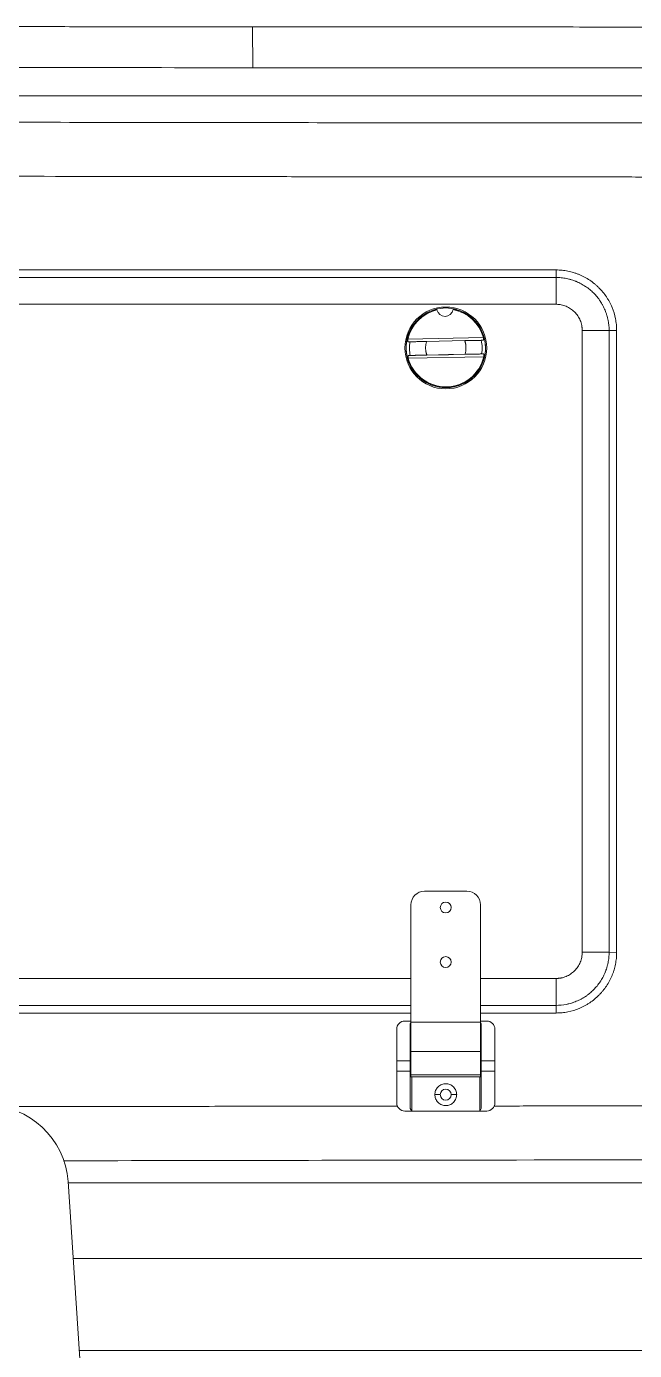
# Model space of a CAD drawing. Header units: millimetres. Extents: x 744 to 5705, y 930 to 4879.
# Drawn here: x 2177.1 to 2400, y 1896.1 to 2381.5 of the extents above; entities that cross this region are included whole.
import ezdxf

# ---------------------------------------------------------------- set-up
doc = ezdxf.new("R2010")
doc.units = ezdxf.units.MM
doc.header["$MEASUREMENT"] = 0

msp = doc.modelspace()

# ---------------------------------------------------------------- linework, layer by layer
at = {"color": 7, "linetype": 'Continuous', "lineweight": 15, "true_color": 0xffffff}
for p, q in [((2259.96, 2381.33), (2260.08, 2366.33)), ((2371.19, 2292.2), (2023.26, 2292.2)), ((2371.19, 2289.45), (2371.19, 2292.2)), ((2371.19, 2289.45), (2023.26, 2289.45)), ((2371.19, 2279.62), (2371.19, 2289.45)), ((2371.19, 2279.62), (2023.26, 2279.62)), ((2316.86, 2266.84), (2344.57, 2267.41)), ((2380.78, 2042.09), (2380.78, 2270.02)), ((2393.41, 2269.98), (2390.63, 2270.01)), ((2390.63, 2042.08), (2390.63, 2270.01)), ((2393.41, 2042.05), (2393.41, 2269.98)), ((2315.78, 2263.62), (2315.78, 2263.62)), ((2323.76, 2266), (2337.71, 2266.29)), ((2345.78, 2263.62), (2345.78, 2263.62)), ((2316.94, 2260.84), (2344.73, 2261.42)), ((2344.71, 2260.41), (2317, 2259.84)), ((2337.81, 2261.29), (2323.86, 2261)), ((2323.03, 2064.5), (2338.53, 2064.5)), ((2318.03, 2016.5), (2318.03, 2059.5)), ((2328.78, 2058.49), (2328.81, 2058.83)), ((2332.76, 2058.83), (2332.78, 2058.49)), ((2343.53, 2059.5), (2343.53, 2016.5)), ((2328.78, 2038.49), (2328.81, 2038.82)), ((2332.75, 2038.84), (2332.78, 2038.49)), ((2390.63, 2042.08), (2393.41, 2042.05)), ((2371.19, 2032.5), (2371.19, 2022.63)), ((2076.41, 2019.83), (2318.03, 2019.83)), ((2343.53, 2019.83), (2371.19, 2019.83)), ((2371.19, 2022.63), (2371.19, 2019.83)), ((2315.78, 2016.9), (2318.03, 2016.9)), ((2318.03, 2016.45), (2317.78, 2015.99)), ((2317.78, 2002.33), (2317.78, 2015.99)), ((2318.03, 2016.5), (2343.53, 2016.5)), ((2318.03, 2005.77), (2318.03, 2016.5)), ((2343.53, 2016.9), (2345.78, 2016.9)), ((2343.53, 2016.5), (2343.53, 2005.77)), ((2343.53, 2016.45), (2343.78, 2015.99)), ((2343.78, 2015.99), (2343.78, 2002.33)), ((2312.78, 2002.33), (2312.78, 2013.9)), ((2348.78, 2013.9), (2348.78, 2002.33)), ((2318.03, 1997.11), (2318.03, 2005.77)), ((2318.03, 2005.77), (2343.53, 2005.77)), ((2343.53, 2005.77), (2343.53, 1997.11)), ((2312.78, 2002.33), (2317.78, 2002.33)), ((2312.78, 1998.48), (2312.78, 2002.33)), ((2318.03, 2002.9), (2317.78, 2002.9)), ((2317.78, 1998.48), (2317.78, 2002.33)), ((2343.78, 2002.9), (2343.53, 2002.9)), ((2343.78, 2002.33), (2343.78, 1998.48)), ((2348.78, 2002.33), (2343.78, 2002.33)), ((2348.78, 2002.33), (2348.78, 1998.48)), ((2312.78, 1986.9), (2312.78, 1998.48)), ((2312.78, 1998.48), (2317.78, 1998.48)), ((2317.78, 1984.81), (2317.78, 1998.48)), ((2317.78, 1997.9), (2318.03, 1997.9)), ((2318.03, 1996.4), (2318.03, 1997.11)), ((2318.03, 1997.11), (2343.53, 1997.11)), ((2318.03, 1996.4), (2343.53, 1996.4)), ((2318.28, 1996.4), (2318.28, 1983.9)), ((2343.28, 1983.9), (2343.28, 1996.4)), ((2343.53, 1997.9), (2343.78, 1997.9)), ((2343.53, 1997.11), (2343.53, 1996.4)), ((2343.78, 1998.48), (2343.78, 1984.81)), ((2348.78, 1998.48), (2343.78, 1998.48)), ((2348.78, 1998.48), (2348.78, 1986.9)), ((2328.78, 1989.9), (2326.78, 1989.9)), ((2334.78, 1989.9), (2332.78, 1989.9)), ((2318.28, 1983.9), (2315.78, 1983.9)), ((2317.78, 1984.81), (2318.28, 1983.9)), ((2343.28, 1983.9), (2318.28, 1983.9)), ((2343.78, 1984.81), (2343.28, 1983.9)), ((2345.78, 1983.9), (2343.28, 1983.9)), ((2212.28, 1659.36), (2192.33, 1958.03)), ((2192.36, 1957.53), (2828.88, 1957.53))]:
    msp.add_line(p, q, dxfattribs=at)
at = {"color": 8, "linetype": 'Continuous', "lineweight": 15, "true_color": 0x808080}
for p, q in [((2076.41, 2032.5), (2318.03, 2032.5)), ((2343.53, 2032.5), (2371.19, 2032.5)), ((2076.41, 2022.63), (2318.03, 2022.63)), ((2343.53, 2022.63), (2371.19, 2022.63)), ((2926.41, 1929.89), (2194.21, 1929.89)), ((2196.46, 1896.11), (2560.89, 1896.11))]:
    msp.add_line(p, q, dxfattribs=at)
at = {"color": 7, "linetype": 'Continuous', "lineweight": 15, "true_color": 0xffffff}
for points in [[(2390.63, 2270.01), (2390.18, 2270.01), (2389.44, 2270.01), (2388.44, 2270.02), (2387.21, 2270.02), (2385.78, 2270.02), (2384.2, 2270.02), (2382.52, 2270.02), (2380.78, 2270.02)], [(2380.78, 2042.09), (2382.52, 2042.09), (2384.2, 2042.09), (2385.78, 2042.09), (2387.21, 2042.09), (2388.44, 2042.08), (2389.44, 2042.08), (2390.18, 2042.08), (2390.63, 2042.08)]]:
    msp.add_lwpolyline(points, dxfattribs=at)
for centre, radius in [((2330.78, 2263.62), 15), ((2330.78, 2058.5), 2), ((2330.78, 2038.5), 2)]:
    msp.add_circle(centre, radius, dxfattribs=at)
for centre, radius, start, end in [((2330.78, 2263.62), 14.56, 103.0161, 79.3619), ((2330.78, 2263.62), 14.56, 105.7914, 74.2086), ((2330.78, 2263.63), 14.29, 103.0787, 167.0162), ((2330.78, 2263.62), 14.65, 74.2604, 105.7396), ((2330.48, 2278.18), 3, 192.1646, 350.2134), ((2330.78, 2263.63), 14.29, 15.3618, 79.2993), ((2330.78, 2263.62), 15, 180.0001, 359.9999), ((2330.78, 2263.64), 13.32, 170.3691, 192.0089), ((2330.78, 2263.64), 13.32, 350.3691, 12.0089), ((2330.78, 2263.63), 14.29, 195.3618, 347.0162), ((2323.03, 2059.5), 5, 90, 180), ((2338.53, 2059.5), 5, 0, 90), ((2330.78, 2058.5), 2, 0.0001, 179.9999), ((2330.78, 2038.5), 2, 0.0001, 179.9999), ((2315.78, 2013.9), 3, 90, 180), ((2345.78, 2013.9), 3, 0, 90), ((2330.78, 1989.9), 2, 0, 180), ((2330.78, 1989.9), 2, 180, 360), ((2162.39, 1956.03), 30, 3.8226, 176.1774), ((2315.78, 1986.9), 3, 180, 270), ((2345.78, 1986.9), 3, 270, 0)]:
    msp.add_arc(centre, radius, start, end, dxfattribs=at)
for points in [[(2259.96, 2381.33), (2208.84, 2381.37), (2157.73, 2381.41), (2106.61, 2381.45)], [(2109.98, 2381.45), (2160.93, 2381.41), (2211.89, 2381.37), (2262.84, 2381.33)], [(2413.3, 2381.24), (2362.19, 2381.27), (2311.07, 2381.3), (2259.96, 2381.33)], [(2262.84, 2381.33), (2313.8, 2381.3), (2364.75, 2381.27), (2415.71, 2381.24)], [(2260.08, 2366.33), (2208.98, 2366.37), (2157.89, 2366.41), (2106.81, 2366.45)], [(2413.38, 2366.24), (2362.27, 2366.27), (2311.17, 2366.3), (2260.08, 2366.33)], [(2326.81, 2277.72), (2326.81, 2277.69), (2326.82, 2277.66), (2326.82, 2277.63)], [(2327.55, 2277.55), (2327.53, 2277.64), (2327.52, 2277.72), (2327.51, 2277.81)], [(2333.47, 2277.93), (2333.46, 2277.84), (2333.45, 2277.76), (2333.44, 2277.67)], [(2334.75, 2277.63), (2334.75, 2277.66), (2334.75, 2277.69), (2334.76, 2277.72)], [(2317.65, 2265.86), (2317.38, 2265.86), (2317.11, 2265.85), (2316.84, 2265.84)], [(2344.62, 2266.42), (2344.35, 2266.41), (2344.08, 2266.41), (2343.81, 2266.41)], [(2316.94, 2260.84), (2317.22, 2260.85), (2317.49, 2260.86), (2317.76, 2260.86)], [(2343.91, 2261.41), (2344.19, 2261.41), (2344.46, 2261.41), (2344.73, 2261.42)]]:
    msp.add_open_spline(points, degree=3, dxfattribs=at)
for points, knots in [([(3180.05, 2356.04), (3145.17, 2356.04), (3077.34, 2356.04), (2978.5, 2356.04), (2885.49, 2356.04), (2798.29, 2356.04), (2716.92, 2356.04), (2641.36, 2356.04), (2571.63, 2356.04), (2507.72, 2356.04), (2449.62, 2356.04), (2397.35, 2356.04), (2350.9, 2356.04), (2310.27, 2356.04), (2275.46, 2356.04), (2246.47, 2356.04), (2223.3, 2356.04), (2177.26, 2356.04), (2106.41, 2356.04), (2008.82, 2356.04), (1925.47, 2356.04), (1856.35, 2356.04), (1810.62, 2356.04), (1774.03, 2356.04), (1750.88, 2356.04), (1733.83, 2356.04), (1724.68, 2356.04), (1718.11, 2356.04), (1712.3, 2356.04), (1703.15, 2356.04), (1694.01, 2356.04), (1686.58, 2356.04), (1683.15, 2356.04), (1680.86, 2356.04), (1674.58, 2356.04), (1666.58, 2356.02), (1657.44, 2355.98), (1650.26, 2355.93), (1643.41, 2355.88), (1629.71, 2355.76), (1609.5, 2355.5), (1573, 2354.8), (1536.53, 2353.75), (1500.1, 2352.3), (1474.31, 2351.07), (1450.06, 2349.74), (1419.77, 2347.86), (1381.94, 2345.1), (1344.17, 2341.72), (1313.99, 2338.62), (1283.83, 2335.23), (1246.16, 2330.43), (1212.36, 2325.36), (1189.88, 2321.64), (1174.93, 2319.06), (1156.29, 2315.66), (1134.02, 2311.27), (1111.84, 2306.56), (1089.77, 2301.51), (1067.8, 2296.09), (1045.95, 2290.29), (1023.98, 2284.01), (1002.38, 2277.35), (983.66, 2271.14), (962.55, 2263.71), (942.33, 2256.04), (918.66, 2246.26), (898.12, 2237.11), (876.61, 2226.73), (856.35, 2216.18), (836.2, 2204.84), (822.14, 2196.32), (812.51, 2190.22), (807.71, 2187.13), (802.4, 2183.63), (796.79, 2179.87), (790.93, 2175.86), (785.4, 2171.98), (781.61, 2169.27), (779.66, 2167.86), (778.97, 2167.37)], [0, 0, 0, 0, 0.042888, 0.083391, 0.121508, 0.157241, 0.190589, 0.221551, 0.250128, 0.276319, 0.300126, 0.321547, 0.340583, 0.357234, 0.3715, 0.383381, 0.392876, 0.399987, 0.439984, 0.479981, 0.519979, 0.542479, 0.56498, 0.576232, 0.587484, 0.593461, 0.597212, 0.598736, 0.601549, 0.604362, 0.609988, 0.6128, 0.613503, 0.614206, 0.615613, 0.621237, 0.624049, 0.62686, 0.630073, 0.632482, 0.643723, 0.65496, 0.677425, 0.688653, 0.69988, 0.709235, 0.71859, 0.737302, 0.756022, 0.765388, 0.774758, 0.793519, 0.812315, 0.817015, 0.821711, 0.831094, 0.840465, 0.849824, 0.859174, 0.868517, 0.877855, 0.887191, 0.896845, 0.905872, 0.911653, 0.924597, 0.932687, 0.94342, 0.952481, 0.962311, 0.971732, 0.981147, 0.982693, 0.985856, 0.988235, 0.990567, 0.99423, 0.997024, 0.998948, 1, 1, 1, 1]), ([(922.61, 2247.75), (924.23, 2248.46), (931.64, 2251.73), (944.97, 2256.98), (962.39, 2263.62), (979.82, 2269.82), (993.5, 2274.41), (1003.52, 2277.64), (1009.75, 2279.61), (1016.18, 2281.59), (1022.76, 2283.57), (1028.95, 2285.4), (1034.5, 2287), (1039.41, 2288.4), (1044.16, 2289.73), (1048.75, 2290.99), (1053.93, 2292.39), (1060.04, 2294.02), (1067.43, 2295.94), (1075.67, 2298.02), (1084.62, 2300.22), (1093.73, 2302.39), (1101.99, 2304.3), (1109.17, 2305.91), (1115.41, 2307.29), (1121.38, 2308.57), (1127.59, 2309.89), (1134.07, 2311.23), (1143.17, 2313.07), (1154.35, 2315.25), (1167.87, 2317.78), (1181.27, 2320.17), (1195.1, 2322.52), (1210.27, 2324.98), (1226.93, 2327.53), (1244.71, 2330.09), (1262.48, 2332.49), (1280.2, 2334.73), (1298.07, 2336.84), (1316.17, 2338.84), (1332.18, 2340.49), (1345.64, 2341.79), (1356.51, 2342.8), (1367.27, 2343.75), (1378.34, 2344.69), (1389.9, 2345.62), (1402.7, 2346.6), (1416.73, 2347.6), (1431.51, 2348.59), (1445.83, 2349.47), (1459.06, 2350.23), (1471.67, 2350.91), (1483.89, 2351.52), (1495.86, 2352.08), (1507.22, 2352.57), (1518.31, 2353.02), (1529.74, 2353.44), (1541.97, 2353.86), (1554.77, 2354.25), (1568.02, 2354.62), (1581.01, 2354.93), (1593.52, 2355.19), (1605.23, 2355.41), (1616.81, 2355.59), (1627.29, 2355.72), (1637.28, 2355.83), (1646.59, 2355.91), (1656.1, 2355.97), (1665.42, 2356.01), (1674.56, 2356.04), (1685.29, 2356.05), (1697.82, 2356.04), (1711.53, 2356.04), (1725.71, 2356.04), (1739.66, 2356.04), (1754.02, 2356.04), (1768.07, 2356.04), (1789.46, 2356.04), (1817.92, 2356.04), (1853.46, 2356.04), (1888.56, 2356.04), (1924.12, 2356.04), (1967.58, 2356.04), (2019.59, 2356.04), (2065.78, 2356.04), (2098.37, 2356.04), (2116.51, 2356.04), (2134.09, 2356.04), (2151.55, 2356.04), (2172.17, 2356.04), (2196.15, 2356.04), (2216.58, 2356.04), (2230.73, 2356.04), (2238.22, 2356.04), (2245.8, 2356.04), (2253.46, 2356.04), (2261.02, 2356.04), (2278.14, 2356.04), (2304.96, 2356.04), (2335.66, 2356.04), (2360.59, 2356.04), (2379.63, 2356.04), (2398.76, 2356.04), (2416.92, 2356.04), (2436.14, 2356.04), (2456.83, 2356.04), (2480.46, 2356.04), (2500.36, 2356.04), (2516.15, 2356.04), (2527.49, 2356.04), (2539.07, 2356.04), (2550.89, 2356.04), (2562.47, 2356.04), (2573.11, 2356.04), (2588.18, 2356.04), (2608.37, 2356.04), (2636.05, 2356.04), (2666.17, 2356.04), (2698.82, 2356.04), (2732.66, 2356.04), (2767.7, 2356.04), (2799.08, 2356.04), (2826.58, 2356.04), (2843.77, 2356.04), (2855.1, 2356.04), (2860.42, 2356.04), (2865.78, 2356.04), (2871.01, 2356.04), (2875.75, 2356.04), (2880, 2356.04), (2890.92, 2356.04), (2909.19, 2356.04), (2936.56, 2356.04), (2966.44, 2356.04), (2998.94, 2356.04), (3032.71, 2356.04), (3067.75, 2356.04), (3104.06, 2356.04), (3141.63, 2356.04), (3167.1, 2356.04), (3180.05, 2356.04)], [0, 0, 0, 0, 0.002359, 0.010774, 0.019073, 0.027178, 0.035383, 0.038282, 0.041182, 0.044085, 0.047239, 0.050327, 0.052667, 0.05493, 0.057116, 0.059226, 0.06126, 0.064255, 0.067638, 0.071408, 0.075565, 0.079881, 0.083867, 0.086837, 0.089666, 0.092353, 0.094958, 0.098104, 0.101144, 0.1073, 0.113234, 0.119417, 0.125386, 0.131864, 0.139813, 0.14776, 0.155706, 0.163595, 0.171442, 0.179569, 0.187731, 0.192774, 0.197488, 0.202182, 0.207087, 0.212203, 0.217531, 0.224082, 0.230816, 0.237138, 0.243063, 0.248354, 0.253839, 0.259245, 0.264198, 0.268881, 0.273918, 0.279311, 0.285058, 0.290848, 0.296826, 0.302224, 0.307384, 0.312307, 0.317524, 0.321224, 0.325508, 0.329827, 0.333778, 0.337824, 0.34189, 0.347954, 0.354359, 0.359995, 0.366684, 0.372772, 0.378955, 0.385231, 0.40102, 0.416512, 0.432142, 0.447343, 0.463442, 0.489496, 0.515977, 0.524388, 0.532501, 0.539909, 0.547588, 0.555536, 0.567119, 0.579231, 0.582491, 0.585787, 0.58912, 0.592488, 0.595894, 0.599088, 0.615081, 0.631276, 0.639597, 0.647971, 0.656397, 0.664832, 0.671936, 0.681748, 0.692141, 0.703113, 0.707993, 0.712979, 0.718072, 0.723272, 0.728577, 0.733353, 0.737309, 0.748456, 0.759993, 0.77383, 0.78819, 0.803073, 0.81848, 0.83441, 0.844483, 0.854754, 0.857088, 0.859431, 0.861784, 0.864147, 0.866332, 0.86804, 0.869759, 0.880741, 0.892138, 0.905873, 0.920166, 0.935017, 0.950426, 0.966392, 0.982917, 1, 1, 1, 1]), ([(3180.05, 2356.04), (3095.02, 2356.04), (2924.97, 2356.04), (2669.88, 2356.04), (2459.74, 2356.04), (2294.55, 2356.04), (2174.3, 2356.04), (2054.05, 2356.04), (1933.82, 2356.04), (1834.98, 2356.06), (1757.52, 2356.03), (1713.35, 2356.1), (1687.88, 2356.02), (1681.09, 2355.99)], [0, 0, 0, 0, 0.170154, 0.340307, 0.510461, 0.59068, 0.670893, 0.75111, 0.831324, 0.911539, 0.948973, 0.986407, 1, 1, 1, 1]), ([(1519.76, 2346.17), (1521.86, 2346.24), (1526.05, 2346.36), (1532.35, 2346.53), (1538.68, 2346.7), (1545.02, 2346.85), (1551.38, 2347), (1557.77, 2347.14), (1564.17, 2347.27), (1570.6, 2347.39), (1577.05, 2347.5), (1583.52, 2347.6), (1590.01, 2347.69), (1596.52, 2347.77), (1603.05, 2347.85), (1609.61, 2347.91), (1616.18, 2347.97), (1626.19, 2348.04), (1639.75, 2348.1), (1656.94, 2348.12), (1677.12, 2348.07), (1700.25, 2347.93), (1723.1, 2347.79), (1742.96, 2347.69), (1759.87, 2347.6), (1777.02, 2347.52), (1794.4, 2347.43), (1812.01, 2347.35), (1840.73, 2347.23), (1881.21, 2347.07), (1932.7, 2346.9), (1984.95, 2346.74), (2054.15, 2346.57), (2140.98, 2346.39), (2244.77, 2346.23), (2348.61, 2346.12), (2452.5, 2346.04), (2590.98, 2345.96), (2764.16, 2345.91), (2934.18, 2345.89), (3072.85, 2345.89), (3142.19, 2345.88), (3180.05, 2345.88)], [0, 0, 0, 0, 0.0037846, 0.0075816, 0.0113909, 0.0152127, 0.0190469, 0.0228935, 0.0267526, 0.0306242, 0.0345084, 0.0384052, 0.0423146, 0.0462367, 0.0501714, 0.0541187, 0.0580787, 0.0620513, 0.0722132, 0.0825648, 0.0931105, 0.1086811, 0.1243545, 0.1343984, 0.1445829, 0.1549088, 0.1653767, 0.1759872, 0.1867397, 0.2172687, 0.2491173, 0.2797752, 0.3116811, 0.3741542, 0.4366696, 0.4992194, 0.5617899, 0.6243823, 0.7494353, 0.8747058, 0.9315936, 1, 1, 1, 1]), ([(1519.76, 2346.17), (1554.51, 2347.22), (1589.25, 2347.81), (1628.31, 2348.05), (1632.65, 2348.07), (1641.33, 2348.1), (1645.66, 2348.11), (1658.69, 2348.11), (1667.37, 2348.09), (1684.7, 2348.02), (1693.36, 2347.97), (1706.33, 2347.9), (1710.65, 2347.87), (1719.29, 2347.82), (1723.61, 2347.79), (1797.06, 2347.39), (1866.2, 2347.11), (2004.48, 2346.67), (2073.63, 2346.52), (2211.92, 2346.27), (2281.07, 2346.19), (2419.37, 2346.06), (2488.52, 2346.01), (2626.83, 2345.95), (2695.98, 2345.93), (2903.44, 2345.89), (3041.74, 2345.88), (3180.05, 2345.88)], [0, 0, 0, 0, 103.769533, 103.769533, 116.740725, 116.740725, 129.711916, 129.711916, 155.6543, 155.6543, 181.596683, 181.596683, 194.567875, 194.567875, 207.539066, 207.539066, 415.078132, 415.078132, 622.617198, 622.617198, 830.156265, 830.156265, 1037.695331, 1037.695331, 1245.234397, 1245.234397, 1660.312529, 1660.312529, 1660.312529, 1660.312529]), ([(2393.41, 2269.98), (2393.41, 2270.72), (2393.37, 2271.45), (2393.23, 2272.9), (2393.12, 2273.62), (2392.69, 2275.78), (2392.27, 2277.16), (2391.43, 2279.17), (2391.12, 2279.82), (2390.61, 2280.79), (2390.43, 2281.11), (2390.05, 2281.73), (2389.86, 2282.04), (2388.85, 2283.55), (2387.93, 2284.67), (2386.64, 2285.95), (2386.38, 2286.2), (2385.84, 2286.69), (2385.56, 2286.93), (2384.71, 2287.63), (2384.13, 2288.06), (2382.32, 2289.27), (2381.05, 2289.95), (2379.36, 2290.65), (2379.01, 2290.78), (2378.33, 2291.03), (2377.98, 2291.14), (2376.94, 2291.46), (2376.24, 2291.63), (2374.82, 2291.91), (2374.1, 2292.02), (2372.66, 2292.16), (2371.92, 2292.2), (2371.19, 2292.2)], [0, 0, 0, 0, 0.0625, 0.0625, 0.125, 0.125, 0.25, 0.25, 0.3125, 0.3125, 0.34375, 0.34375, 0.375, 0.375, 0.5, 0.5, 0.53125, 0.53125, 0.5625, 0.5625, 0.625, 0.625, 0.75, 0.75, 0.78125, 0.78125, 0.8125, 0.8125, 0.875, 0.875, 0.9375, 0.9375, 1, 1, 1, 1]), ([(2390.63, 2270.01), (2390.63, 2271.28), (2390.5, 2272.56), (2390.23, 2273.95), (2390.2, 2274.1), (2390.13, 2274.41), (2390.09, 2274.57), (2389.98, 2275.03), (2389.89, 2275.33), (2389.75, 2275.79), (2389.71, 2275.94), (2389.61, 2276.25), (2389.55, 2276.4), (2389.39, 2276.85), (2389.28, 2277.15), (2388.91, 2278.03), (2388.64, 2278.61), (2388.27, 2279.31), (2388.19, 2279.45), (2388.03, 2279.72), (2387.96, 2279.86), (2387.71, 2280.26), (2387.55, 2280.53), (2387.28, 2280.93), (2387.19, 2281.06), (2387.01, 2281.32), (2386.91, 2281.45), (2386.63, 2281.83), (2386.43, 2282.09), (2385.82, 2282.84), (2385.39, 2283.31), (2384.72, 2283.98), (2384.49, 2284.2), (2384.02, 2284.62), (2383.78, 2284.83), (2383.29, 2285.23), (2383.04, 2285.43), (2382.53, 2285.81), (2382.27, 2285.99), (2381.87, 2286.26), (2381.74, 2286.34), (2381.47, 2286.51), (2381.33, 2286.6), (2380.92, 2286.85), (2380.64, 2287), (2379.8, 2287.46), (2379.22, 2287.73), (2378.57, 2288), (2378.49, 2288.03), (2378.35, 2288.09), (2378.27, 2288.12), (2378.05, 2288.2), (2377.9, 2288.26), (2377.46, 2288.42), (2377.16, 2288.52), (2376.7, 2288.66), (2376.55, 2288.7), (2376.24, 2288.78), (2376.09, 2288.83), (2375.62, 2288.94), (2375.31, 2289.01), (2374.68, 2289.14), (2374.37, 2289.19), (2373.74, 2289.29), (2373.42, 2289.33), (2372.47, 2289.42), (2371.83, 2289.45), (2371.19, 2289.45)], [0, 0, 0, 0, 0.125, 0.125, 0.140625, 0.140625, 0.15625, 0.15625, 0.1875, 0.1875, 0.203125, 0.203125, 0.21875, 0.21875, 0.25, 0.25, 0.3125, 0.3125, 0.328125, 0.328125, 0.34375, 0.34375, 0.375, 0.375, 0.390625, 0.390625, 0.40625, 0.40625, 0.4375, 0.4375, 0.5, 0.5, 0.53125, 0.53125, 0.5625, 0.5625, 0.59375, 0.59375, 0.625, 0.625, 0.640625, 0.640625, 0.65625, 0.65625, 0.6875, 0.6875, 0.75, 0.75, 0.757813, 0.757813, 0.765625, 0.765625, 0.78125, 0.78125, 0.8125, 0.8125, 0.828125, 0.828125, 0.84375, 0.84375, 0.875, 0.875, 0.90625, 0.90625, 0.9375, 0.9375, 1, 1, 1, 1]), ([(2380.78, 2270.02), (2380.78, 2270.13), (2380.78, 2270.34), (2380.77, 2270.65), (2380.74, 2270.96), (2380.7, 2271.27), (2380.66, 2271.58), (2380.57, 2272.1), (2380.39, 2272.81), (2380.07, 2273.7), (2379.67, 2274.55), (2379.02, 2275.63), (2378.02, 2276.85), (2376.8, 2277.85), (2375.73, 2278.49), (2374.88, 2278.9), (2373.99, 2279.22), (2373.17, 2279.42), (2372.45, 2279.54), (2371.82, 2279.61), (2371.4, 2279.61), (2371.19, 2279.62)], [0, 0, 0, 0, 0.0208665, 0.0416839, 0.0624742, 0.0832596, 0.1040624, 0.1249047, 0.1875032, 0.2501134, 0.3123738, 0.3746731, 0.4998014, 0.6242891, 0.6868059, 0.7493681, 0.8118649, 0.8744067, 0.9162698, 0.958074, 1, 1, 1, 1]), ([(2317.65, 2265.86), (2317.72, 2265.87), (2317.81, 2265.87), (2318.06, 2265.87), (2318.22, 2265.88), (2318.58, 2265.89), (2318.79, 2265.89), (2319.14, 2265.9), (2319.26, 2265.9), (2319.52, 2265.91), (2319.66, 2265.91), (2320.08, 2265.92), (2320.37, 2265.93), (2320.99, 2265.94), (2321.32, 2265.95), (2322, 2265.96), (2322.34, 2265.97), (2323.04, 2265.98), (2323.4, 2265.99), (2323.76, 2266)], [0, 0, 0, 0, 0.125, 0.125, 0.25, 0.25, 0.375, 0.375, 0.4375, 0.4375, 0.5, 0.5, 0.625, 0.625, 0.75, 0.75, 0.875, 0.875, 1, 1, 1, 1]), ([(2323.86, 2261), (2323.84, 2261.08), (2323.78, 2261.23), (2323.7, 2261.46), (2323.64, 2261.69), (2323.58, 2261.93), (2323.52, 2262.16), (2323.48, 2262.39), (2323.43, 2262.71), (2323.39, 2263.07), (2323.37, 2263.49), (2323.38, 2263.92), (2323.41, 2264.4), (2323.48, 2264.94), (2323.6, 2265.48), (2323.71, 2265.82), (2323.76, 2266)], [0, 0, 0, 0, 0.047605, 0.095211, 0.142816, 0.190423, 0.238031, 0.28564, 0.325506, 0.428198, 0.500757, 0.571884, 0.678912, 0.785943, 0.892974, 1, 1, 1, 1]), ([(2337.71, 2266.29), (2338.06, 2266.29), (2338.42, 2266.3), (2339.12, 2266.32), (2339.47, 2266.32), (2340.15, 2266.34), (2340.47, 2266.34), (2341.09, 2266.36), (2341.39, 2266.36), (2341.95, 2266.37), (2342.2, 2266.38), (2342.55, 2266.38), (2342.66, 2266.39), (2342.87, 2266.39), (2342.97, 2266.39), (2343.25, 2266.4), (2343.4, 2266.4), (2343.65, 2266.4), (2343.75, 2266.41), (2343.81, 2266.41)], [0, 0, 0, 0, 0.125, 0.125, 0.25, 0.25, 0.375, 0.375, 0.5, 0.5, 0.625, 0.625, 0.6875, 0.6875, 0.75, 0.75, 0.875, 0.875, 1, 1, 1, 1]), ([(2337.71, 2266.29), (2337.73, 2266.21), (2337.79, 2266.06), (2337.86, 2265.83), (2337.93, 2265.6), (2337.99, 2265.36), (2338.05, 2265.12), (2338.09, 2264.9), (2338.14, 2264.58), (2338.18, 2264.21), (2338.19, 2263.8), (2338.19, 2263.37), (2338.16, 2262.89), (2338.09, 2262.34), (2337.97, 2261.81), (2337.86, 2261.46), (2337.81, 2261.29)], [0, 0, 0, 0, 0.047605, 0.095211, 0.142816, 0.190423, 0.238031, 0.28564, 0.325506, 0.428198, 0.500757, 0.571884, 0.678912, 0.785943, 0.892974, 1, 1, 1, 1]), ([(2317.76, 2260.86), (2317.82, 2260.87), (2317.92, 2260.87), (2318.16, 2260.87), (2318.32, 2260.88), (2318.69, 2260.89), (2318.9, 2260.89), (2319.25, 2260.9), (2319.37, 2260.9), (2319.63, 2260.91), (2319.76, 2260.91), (2320.18, 2260.92), (2320.47, 2260.93), (2321.1, 2260.94), (2321.43, 2260.95), (2322.1, 2260.96), (2322.44, 2260.97), (2323.15, 2260.98), (2323.5, 2260.99), (2323.86, 2261)], [0, 0, 0, 0, 0.125, 0.125, 0.25, 0.25, 0.375, 0.375, 0.4375, 0.4375, 0.5, 0.5, 0.625, 0.625, 0.75, 0.75, 0.875, 0.875, 1, 1, 1, 1]), ([(2328.34, 2261.08), (2328.34, 2261.08), (2328.39, 2261.08), (2328.63, 2261.09), (2328.82, 2261.09), (2329.31, 2261.1), (2329.61, 2261.11), (2330.22, 2261.12), (2330.54, 2261.13), (2331.13, 2261.14), (2331.45, 2261.15), (2332.06, 2261.16), (2332.36, 2261.17), (2332.85, 2261.18), (2333.04, 2261.18), (2333.28, 2261.18), (2333.34, 2261.19), (2333.34, 2261.19)], [0, 0, 0, 0, 0.125, 0.125, 0.25, 0.25, 0.375, 0.375, 0.5, 0.5, 0.625, 0.625, 0.75, 0.75, 0.875, 0.875, 1, 1, 1, 1]), ([(2333.34, 2261.19), (2333.34, 2261.18), (2333.28, 2261.18), (2333.04, 2261.18), (2332.85, 2261.17), (2332.36, 2261.16), (2332.06, 2261.15), (2331.45, 2261.14), (2331.13, 2261.14), (2330.54, 2261.12), (2330.22, 2261.12), (2329.61, 2261.1), (2329.31, 2261.1), (2328.82, 2261.09), (2328.63, 2261.09), (2328.39, 2261.08), (2328.34, 2261.08), (2328.34, 2261.08)], [0, 0, 0, 0, 0.125, 0.125, 0.25, 0.25, 0.375, 0.375, 0.5, 0.5, 0.625, 0.625, 0.75, 0.75, 0.875, 0.875, 1, 1, 1, 1]), ([(2343.91, 2261.41), (2343.85, 2261.41), (2343.76, 2261.4), (2343.51, 2261.4), (2343.35, 2261.4), (2342.99, 2261.39), (2342.78, 2261.39), (2342.43, 2261.38), (2342.3, 2261.38), (2342.05, 2261.37), (2341.91, 2261.37), (2341.49, 2261.36), (2341.2, 2261.36), (2340.58, 2261.35), (2340.25, 2261.34), (2339.57, 2261.32), (2339.23, 2261.32), (2338.53, 2261.3), (2338.17, 2261.3), (2337.81, 2261.29)], [0, 0, 0, 0, 0.125, 0.125, 0.25, 0.25, 0.375, 0.375, 0.4375, 0.4375, 0.5, 0.5, 0.625, 0.625, 0.75, 0.75, 0.875, 0.875, 1, 1, 1, 1]), ([(2371.19, 2032.5), (2371.29, 2032.5), (2371.5, 2032.5), (2371.82, 2032.51), (2372.13, 2032.54), (2372.44, 2032.58), (2372.75, 2032.62), (2373.27, 2032.71), (2373.98, 2032.89), (2374.87, 2033.21), (2375.72, 2033.61), (2376.8, 2034.26), (2378.02, 2035.26), (2379.02, 2036.48), (2379.66, 2037.55), (2380.07, 2038.4), (2380.38, 2039.29), (2380.59, 2040.11), (2380.71, 2040.83), (2380.77, 2041.46), (2380.78, 2041.88), (2380.78, 2042.09)], [0, 0, 0, 0, 0.020867, 0.041684, 0.062474, 0.08326, 0.104062, 0.124905, 0.187503, 0.250113, 0.312374, 0.374673, 0.499801, 0.624289, 0.686806, 0.749368, 0.811865, 0.874407, 0.91627, 0.958074, 1, 1, 1, 1]), ([(2371.19, 2022.63), (2372.46, 2022.63), (2373.75, 2022.76), (2375.13, 2023.04), (2375.29, 2023.07), (2375.59, 2023.14), (2375.75, 2023.17), (2376.21, 2023.29), (2376.51, 2023.37), (2376.97, 2023.51), (2377.13, 2023.56), (2377.43, 2023.66), (2377.58, 2023.71), (2378.03, 2023.87), (2378.33, 2023.99), (2379.21, 2024.35), (2379.79, 2024.63), (2380.49, 2025), (2380.63, 2025.08), (2380.9, 2025.23), (2381.04, 2025.31), (2381.44, 2025.55), (2381.71, 2025.72), (2382.11, 2025.99), (2382.24, 2026.08), (2382.5, 2026.26), (2382.63, 2026.35), (2383.01, 2026.64), (2383.27, 2026.84), (2384.02, 2027.45), (2384.49, 2027.88), (2385.16, 2028.54), (2385.38, 2028.78), (2385.8, 2029.25), (2386.01, 2029.49), (2386.41, 2029.97), (2386.61, 2030.23), (2386.99, 2030.73), (2387.17, 2030.99), (2387.44, 2031.39), (2387.52, 2031.53), (2387.7, 2031.8), (2387.78, 2031.93), (2388.03, 2032.34), (2388.18, 2032.62), (2388.64, 2033.47), (2388.91, 2034.05), (2389.18, 2034.7), (2389.21, 2034.77), (2389.27, 2034.92), (2389.3, 2034.99), (2389.38, 2035.21), (2389.44, 2035.36), (2389.6, 2035.81), (2389.7, 2036.1), (2389.84, 2036.57), (2389.88, 2036.72), (2389.97, 2037.02), (2390.01, 2037.18), (2390.12, 2037.64), (2390.19, 2037.96), (2390.32, 2038.58), (2390.37, 2038.9), (2390.47, 2039.53), (2390.51, 2039.85), (2390.6, 2040.8), (2390.63, 2041.44), (2390.63, 2042.08)], [0, 0, 0, 0, 0.125, 0.125, 0.140625, 0.140625, 0.15625, 0.15625, 0.1875, 0.1875, 0.203125, 0.203125, 0.21875, 0.21875, 0.25, 0.25, 0.3125, 0.3125, 0.328125, 0.328125, 0.34375, 0.34375, 0.375, 0.375, 0.390625, 0.390625, 0.40625, 0.40625, 0.4375, 0.4375, 0.5, 0.5, 0.53125, 0.53125, 0.5625, 0.5625, 0.59375, 0.59375, 0.625, 0.625, 0.640625, 0.640625, 0.65625, 0.65625, 0.6875, 0.6875, 0.75, 0.75, 0.757812, 0.757812, 0.765625, 0.765625, 0.78125, 0.78125, 0.8125, 0.8125, 0.828125, 0.828125, 0.84375, 0.84375, 0.875, 0.875, 0.90625, 0.90625, 0.9375, 0.9375, 1, 1, 1, 1]), ([(2371.19, 2019.83), (2371.92, 2019.83), (2372.65, 2019.87), (2374.11, 2020.01), (2374.83, 2020.12), (2376.98, 2020.55), (2378.37, 2020.97), (2380.37, 2021.81), (2381.03, 2022.12), (2382, 2022.63), (2382.32, 2022.81), (2382.94, 2023.19), (2383.25, 2023.39), (2384.76, 2024.4), (2385.88, 2025.31), (2387.16, 2026.6), (2387.41, 2026.86), (2387.9, 2027.4), (2388.14, 2027.68), (2388.84, 2028.53), (2389.27, 2029.11), (2390.47, 2030.92), (2391.16, 2032.19), (2391.86, 2033.88), (2391.99, 2034.23), (2392.23, 2034.91), (2392.35, 2035.26), (2392.66, 2036.3), (2392.84, 2037), (2393.12, 2038.42), (2393.23, 2039.14), (2393.37, 2040.58), (2393.41, 2041.32), (2393.41, 2042.05)], [0, 0, 0, 0, 0.0625, 0.0625, 0.125, 0.125, 0.25, 0.25, 0.3125, 0.3125, 0.34375, 0.34375, 0.375, 0.375, 0.5, 0.5, 0.53125, 0.53125, 0.5625, 0.5625, 0.625, 0.625, 0.75, 0.75, 0.78125, 0.78125, 0.8125, 0.8125, 0.875, 0.875, 0.9375, 0.9375, 1, 1, 1, 1]), ([(2312.78, 2002.65), (2312.78, 2002.65), (2312.78, 2002.65), (2312.78, 2002.64), (2312.78, 2002.61), (2312.78, 2002.57), (2312.78, 2002.5), (2312.78, 2002.4), (2312.78, 2002.25), (2312.78, 2002.05), (2312.78, 2001.83), (2312.78, 2001.58), (2312.78, 2001.25), (2312.78, 2000.9), (2312.78, 2000.62), (2312.78, 2000.22), (2312.78, 1999.68), (2312.78, 1999.07), (2312.78, 1998.72), (2312.78, 1998.52), (2312.78, 1998.43), (2312.78, 1998.34), (2312.78, 1998.28), (2312.78, 1998.22), (2312.78, 1998.18), (2312.78, 1998.16), (2312.78, 1998.16), (2312.78, 1998.15)], [0, 0, 0, 0, 0.020045, 0.04009, 0.060135, 0.090147, 0.120151, 0.152893, 0.185272, 0.250232, 0.282974, 0.315353, 0.380313, 0.440352, 0.470242, 0.500384, 0.609632, 0.698342, 0.787057, 0.813676, 0.840295, 0.866914, 0.893533, 0.92015, 0.946768, 0.973384, 1, 1, 1, 1]), ([(2348.78, 1998.15), (2348.78, 1998.15), (2348.78, 1998.16), (2348.78, 1998.17), (2348.78, 1998.2), (2348.78, 1998.24), (2348.78, 1998.31), (2348.78, 1998.4), (2348.78, 1998.56), (2348.78, 1998.75), (2348.78, 1998.98), (2348.78, 1999.23), (2348.78, 1999.56), (2348.78, 1999.91), (2348.78, 2000.19), (2348.78, 2000.59), (2348.78, 2001.13), (2348.78, 2001.73), (2348.78, 2002.09), (2348.78, 2002.28), (2348.78, 2002.38), (2348.78, 2002.46), (2348.78, 2002.53), (2348.78, 2002.59), (2348.78, 2002.62), (2348.78, 2002.65), (2348.78, 2002.65), (2348.78, 2002.65)], [0, 0, 0, 0, 0.020045, 0.04009, 0.060135, 0.090147, 0.120151, 0.152893, 0.185272, 0.250232, 0.282974, 0.315353, 0.380313, 0.440352, 0.470242, 0.500384, 0.609632, 0.698342, 0.787057, 0.813676, 0.840295, 0.866914, 0.893533, 0.92015, 0.946768, 0.973384, 1, 1, 1, 1]), ([(2334.78, 1989.9), (2334.78, 1990.38), (2334.7, 1990.88), (2334.31, 1991.87), (2334, 1992.34), (2333.22, 1993.12), (2332.75, 1993.43), (2331.76, 1993.82), (2331.26, 1993.9), (2330.31, 1993.9), (2329.8, 1993.82), (2328.82, 1993.43), (2328.35, 1993.12), (2327.57, 1992.34), (2327.26, 1991.87), (2326.87, 1990.88), (2326.78, 1990.38), (2326.78, 1989.9)], [0, 0, 0, 0, 0.125, 0.125, 0.25, 0.25, 0.375, 0.375, 0.5, 0.5, 0.625, 0.625, 0.75, 0.75, 0.875, 0.875, 1, 1, 1, 1]), ([(2326.78, 1989.9), (2326.78, 1989.43), (2326.87, 1988.92), (2327.26, 1987.94), (2327.57, 1987.47), (2328.35, 1986.68), (2328.82, 1986.38), (2329.8, 1985.99), (2330.31, 1985.9), (2331.26, 1985.9), (2331.76, 1985.99), (2332.75, 1986.38), (2333.22, 1986.68), (2334, 1987.47), (2334.31, 1987.94), (2334.7, 1988.92), (2334.78, 1989.43), (2334.78, 1989.9)], [0, 0, 0, 0, 0.125, 0.125, 0.25, 0.25, 0.375, 0.375, 0.5, 0.5, 0.625, 0.625, 0.75, 0.75, 0.875, 0.875, 1, 1, 1, 1])]:
    msp.add_open_spline(points, degree=3, knots=knots, dxfattribs=at)
at = {"color": 8, "linetype": 'Continuous', "lineweight": 15, "true_color": 0x808080}
for points, knots in [([(2824.22, 2326.1), (2820.53, 2326.1), (2806.95, 2326.1), (2791.46, 2326.1), (2777.76, 2326.11), (2772.08, 2326.11), (2765.97, 2326.11), (2748.66, 2326.11), (2720.47, 2326.12), (2682.19, 2326.13), (2643.33, 2326.14), (2603.99, 2326.16), (2564.26, 2326.17), (2525.86, 2326.19), (2488.8, 2326.21), (2453.08, 2326.24), (2426.02, 2326.25), (2407.23, 2326.27), (2396.32, 2326.28), (2385.56, 2326.29), (2374.94, 2326.3), (2364.46, 2326.3), (2353.39, 2326.31), (2341.27, 2326.33), (2323.24, 2326.34), (2300.19, 2326.37), (2272.75, 2326.4), (2232.56, 2326.45), (2179.18, 2326.53), (2111.3, 2326.64), (2043.27, 2326.79), (1975.16, 2326.96), (1906.98, 2327.17), (1849.92, 2327.39), (1804.44, 2327.58), (1771.89, 2327.73), (1749.39, 2327.85), (1736.64, 2327.92), (1733.35, 2327.93), (1730.21, 2327.95), (1727.43, 2327.97), (1724.83, 2327.98), (1722.13, 2328), (1718.49, 2328.02), (1713.75, 2328.04), (1707.82, 2328.08), (1701.67, 2328.12), (1695.16, 2328.16), (1688.82, 2328.19), (1682.56, 2328.22), (1677.65, 2328.25), (1673.72, 2328.26), (1670.56, 2328.27), (1667.34, 2328.28), (1664.2, 2328.29), (1650.56, 2328.32), (1625.95, 2328.27), (1590.57, 2327.93), (1555.22, 2327.34), (1531.89, 2326.7), (1520.36, 2326.38)], [0, 0, 0, 0, 0.00849, 0.031246, 0.035634, 0.039997, 0.044332, 0.049683, 0.079831, 0.109187, 0.137749, 0.169244, 0.199715, 0.229162, 0.257585, 0.284984, 0.31136, 0.319839, 0.328206, 0.336462, 0.344607, 0.35264, 0.360562, 0.370078, 0.380527, 0.40206, 0.423107, 0.443667, 0.494515, 0.545934, 0.599835, 0.651045, 0.702651, 0.756708, 0.782336, 0.807296, 0.831589, 0.834115, 0.836634, 0.839145, 0.841334, 0.843049, 0.845116, 0.847538, 0.851444, 0.856019, 0.861177, 0.8656, 0.870984, 0.875782, 0.879993, 0.882289, 0.884809, 0.887274, 0.889684, 0.892041, 0.918655, 0.946317, 0.973447, 1, 1, 1, 1]), ([(2167.35, 1985.51), (2177.78, 1985.52), (2199.13, 1985.56), (2231.75, 1985.6), (2258.24, 1985.64), (2278.18, 1985.66), (2291.26, 1985.68), (2302.93, 1985.69), (2310.24, 1985.7), (2313.15, 1985.7)], [0, 0, 0, 0, 0.214656, 0.439358, 0.671113, 0.759839, 0.849556, 0.940266, 1, 1, 1, 1]), ([(2348.43, 1985.74), (2351.14, 1985.74), (2357.31, 1985.74), (2370.86, 1985.76), (2389.32, 1985.77), (2412.15, 1985.79), (2432.82, 1985.81), (2445.9, 1985.81), (2451.14, 1985.82)], [0, 0, 0, 0, 0.079106, 0.180009, 0.396013, 0.618231, 0.846664, 1, 1, 1, 1]), ([(2190.68, 1965.66), (2243.86, 1965.76), (2435.34, 1966.12), (2642.58, 1966.13), (2796.63, 1966.14), (2812.38, 1966.14)], [0, 0, 0, 0, 0.256621, 0.924, 1, 1, 1, 1])]:
    msp.add_open_spline(points, degree=3, knots=knots, dxfattribs=at)
at = {"color": 7, "linetype": 'Continuous', "lineweight": 15, "true_color": 0xffffff}
for points, weights in [([(2316.86, 2266.84), (2316.83, 2266.34), (2316.84, 2265.84)], [0.971756515916, 0.984753095503, 0.999178665064]), ([(2316.94, 2260.84), (2316.95, 2260.34), (2317, 2259.84)], [0.999276263383, 0.984844520879, 0.971842033698])]:
    msp.add_rational_spline(points, weights, degree=2, dxfattribs=at)
for points, weights, knots in [([(2344.62, 2266.42), (2344.62, 2266.42), (2344.62, 2266.42), (2344.61, 2266.92), (2344.57, 2267.41)], [0.999816322607, 0.999908132489, 1, 0.985611858945, 0.972637329334], [4.71189629, 4.71189629, 4.71189629, 4.71238898, 4.71238898, 4.78955307, 4.78955307, 4.78955307]), ([(2344.71, 2260.41), (2344.74, 2260.91), (2344.73, 2261.41), (2344.73, 2261.42), (2344.73, 2261.42)], [0.972551454308, 0.985564234682, 1, 0.999957092103, 0.999914196777], [4.63496948, 4.63496948, 4.63496948, 4.71238898, 4.71238898, 4.7126191, 4.7126191, 4.7126191])]:
    msp.add_rational_spline(points, weights, degree=2, knots=knots, dxfattribs=at)

doc.saveas('drawing.dxf')
